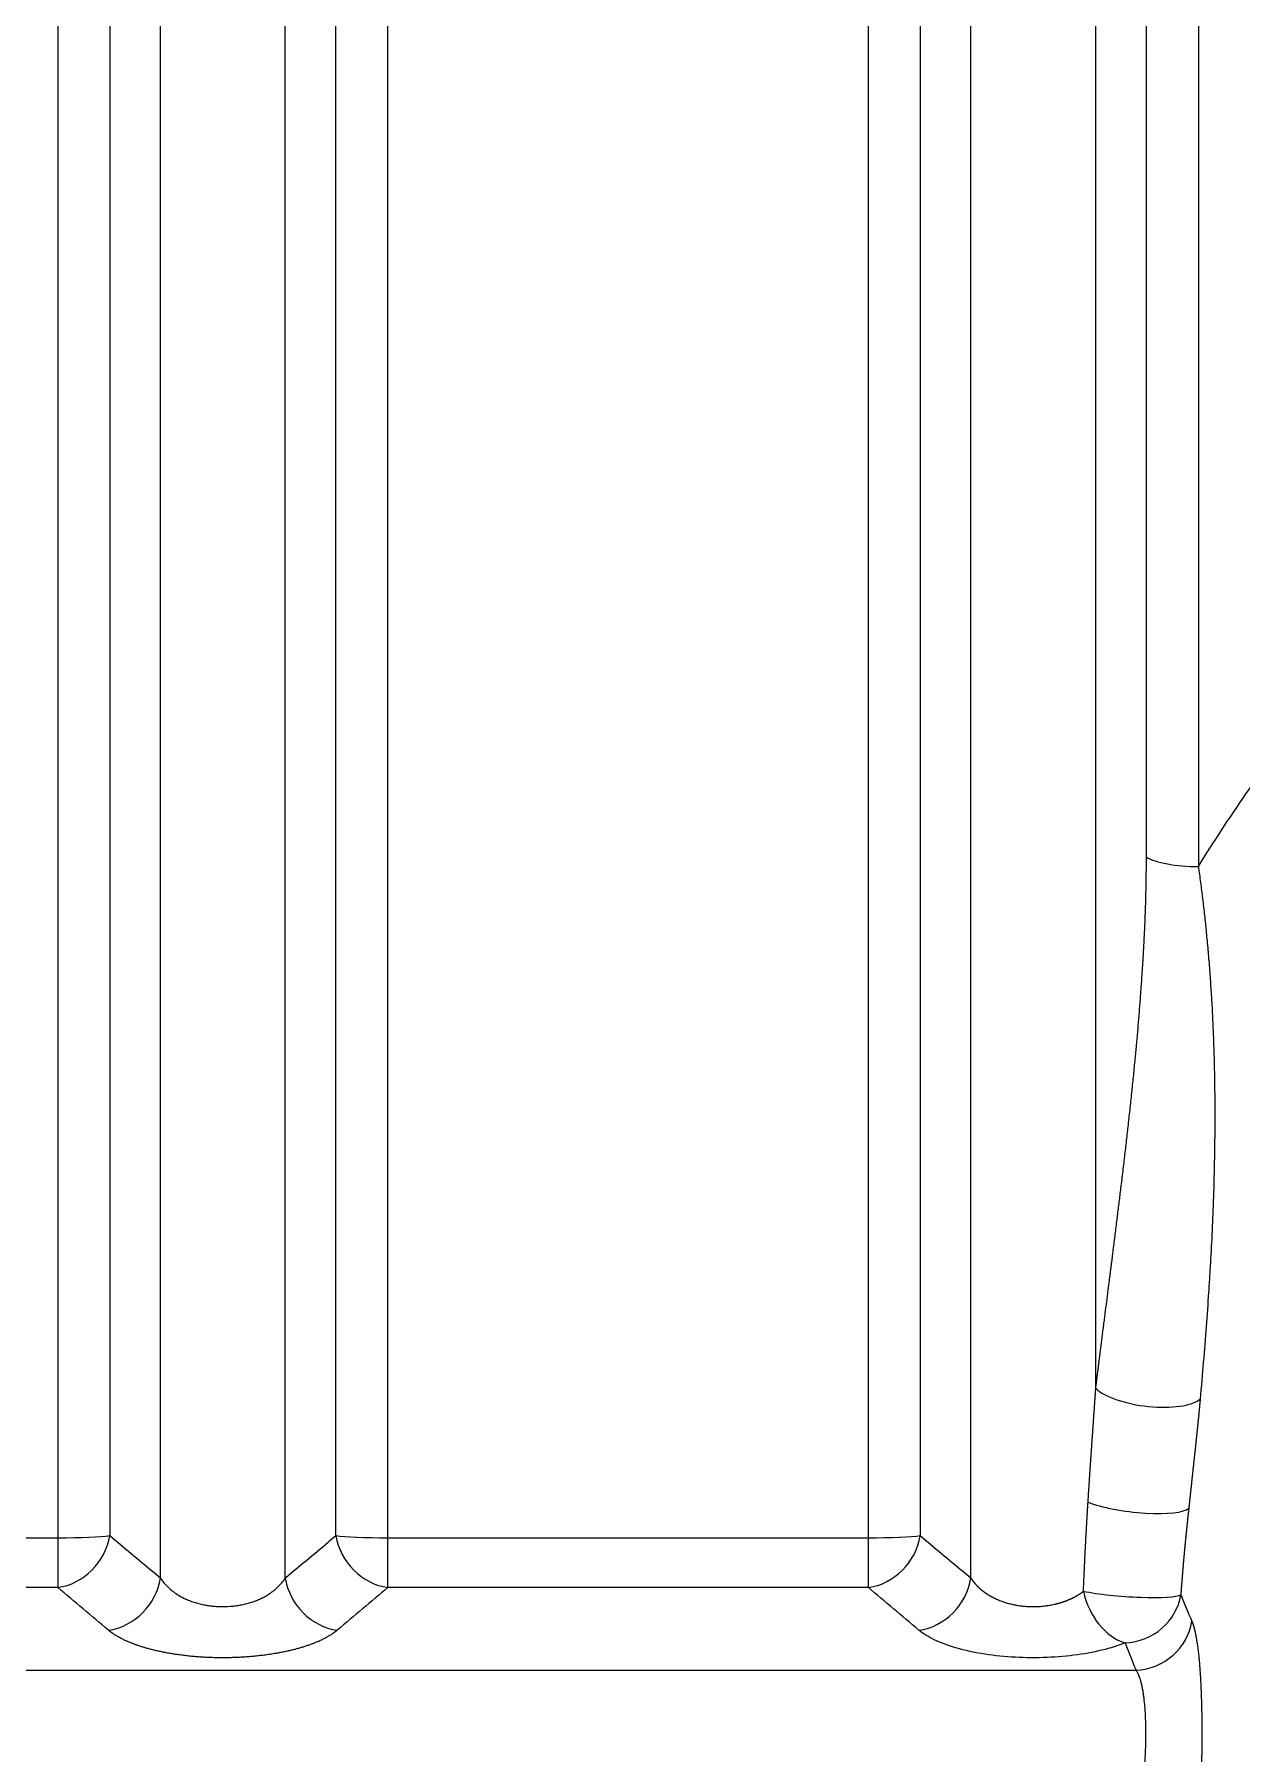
# Model space of a CAD drawing. Header units: millimetres. Extents: x 4664 to 8864, y -38 to 2932.
# Drawn here: x 7861.69 to 7889.47, y 2213.73 to 2253.27 of the extents above; entities that cross this region are included whole.
import ezdxf

# ---------------------------------------------------------------- set-up
doc = ezdxf.new("R2010")
doc.units = ezdxf.units.MM

msp = doc.modelspace()

# ---------------------------------------------------------------- linework, layer by layer
at = {"lineweight": 5}
for p, q in [((7864.59, 2217.773), (7864.59, 2274.057)), ((7867.463, 2217.773), (7867.463, 2274.057)), ((7883.239, 2217.773), (7883.239, 2274.057)), ((7886.112, 2222.134), (7886.112, 2274.057)), ((7862.23, 2271.134), (7862.23, 2217.553)), ((7869.823, 2217.553), (7869.823, 2271.134)), ((7880.879, 2217.553), (7880.879, 2271.134)), ((7888.472, 2271.134), (7888.472, 2234.135)), ((7863.425, 2270.722), (7863.425, 2218.747)), ((7868.628, 2218.747), (7868.628, 2270.722)), ((7882.074, 2270.722), (7882.074, 2218.747)), ((7887.277, 2234.352), (7887.277, 2270.722)), ((7860.533, 2218.698), (7862.23, 2218.698)), ((7869.823, 2218.698), (7880.879, 2218.698)), ((7862.23, 2217.553), (7860.533, 2217.553)), ((7880.879, 2217.553), (7869.823, 2217.553)), ((7857.644, 2215.653), (7887.038, 2215.653))]:
    msp.add_line(p, q, dxfattribs=at)
for centre, major_axis, ratio, start_param, end_param in [((7888.472, 2234.499), (1.306, 0), 0.278426, 3.557424, 4.712389), ((7887.306, 2222.19), (-1.296, 0.16), 0.35862, 0.444825, 2.811339), ((7886.981, 2219.573), (-1.298, 0.148), 0.217615, 0.656995, 2.962729), ((7862.23, 2218.78), (1.306, 0), 0.063029, 4.712389, 5.867354), ((7862.23, 2218.78), (-0.843, -0.997), 0.871092, 0.770381, 2.178653), ((7869.823, 2218.78), (1.306, 0), 0.063029, 3.557424, 4.712389), ((7869.823, 2218.78), (0.843, -0.997), 0.871092, 4.104532, 5.512804), ((7880.879, 2218.78), (1.306, 0), 0.063029, 4.712389, 5.867354), ((7880.879, 2218.78), (0.843, 0.997), 0.871092, 3.911974, 5.320246), ((7863.396, 2217.798), (-0.84, -1), 0.87029, 0.767588, 2.18158), ((7868.658, 2217.798), (0.84, -1), 0.87029, 4.101606, 5.515597), ((7882.044, 2217.798), (0.84, 1), 0.87029, 3.909181, 5.323172), ((7886.787, 2217.506), (1.302, -0.095), 0.121176, 3.893779, 6.107343), ((7886.787, 2217.506), (-0.485, 1.212), 0.714518, 1.322736, 2.630801), ((7886.787, 2217.506), (1.216, 0.477), 0.931354, 4.362239, 5.786054), ((7887.038, 2216.88), (1.209, 0.494), 0.930648, 4.348997, 5.788724), ((7921.973, 2234.306), (0, 44.076), 0.874817, 1.992175, 2.007773)]:
    msp.add_ellipse(centre, major_axis=major_axis, ratio=ratio, start_param=start_param, end_param=end_param, dxfattribs=at)
for points, degree, knots in [([(7888.472, 2234.135), (7888.823, 2234.702), (7889.188, 2235.258), (7889.946, 2236.349), (7890.338, 2236.885), (7891.15, 2237.935), (7891.57, 2238.45), (7892.22, 2239.207), (7892.441, 2239.457), (7892.776, 2239.827), (7892.945, 2240.012), (7893.144, 2240.225), (7893.244, 2240.332), (7893.295, 2240.385), (7893.32, 2240.411), (7893.332, 2240.425), (7893.339, 2240.431), (7893.342, 2240.435), (7893.343, 2240.436), (7893.344, 2240.437), (7893.344, 2240.437), (7893.345, 2240.438), (7893.802, 2240.918), (7894.27, 2241.386), (7894.988, 2242.069), (7895.231, 2242.293), (7895.598, 2242.625), (7895.783, 2242.79), (7896.001, 2242.98), (7896.11, 2243.075), (7896.165, 2243.122), (7896.192, 2243.146), (7896.206, 2243.158), (7896.213, 2243.164), (7896.216, 2243.166), (7896.218, 2243.168), (7896.219, 2243.169), (7896.219, 2243.169), (7896.219, 2243.169), (7896.219, 2243.169), (7896.728, 2243.606), (7897.246, 2244.029), (7898.302, 2244.846), (7898.839, 2245.241), (7899.386, 2245.621)], 3, [0, 0, 0, 0, 0.125, 0.125, 0.25, 0.25, 0.375, 0.375, 0.4375, 0.4375, 0.46875, 0.484375, 0.492188, 0.496094, 0.498047, 0.499023, 0.499512, 0.499756, 0.499878, 0.499939, 0.499939, 0.5, 0.5, 0.625, 0.625, 0.6875, 0.6875, 0.71875, 0.734375, 0.742188, 0.746094, 0.748047, 0.749023, 0.749512, 0.749756, 0.749878, 0.749939, 0.749969, 0.749969, 0.75, 0.75, 0.875, 0.875, 1, 1, 1, 1]), ([(7886.112, 2222.134), (7886.113, 2222.143), (7886.115, 2222.163), (7886.119, 2222.192), (7886.123, 2222.222), (7886.127, 2222.255), (7886.131, 2222.288), (7886.135, 2222.323), (7886.14, 2222.36), (7886.145, 2222.398), (7886.15, 2222.437), (7886.155, 2222.478), (7886.16, 2222.52), (7886.165, 2222.564), (7886.171, 2222.609), (7886.177, 2222.656), (7886.183, 2222.704), (7886.189, 2222.753), (7886.196, 2222.804), (7886.202, 2222.856), (7886.209, 2222.91), (7886.216, 2222.965), (7886.223, 2223.022), (7886.231, 2223.08), (7886.238, 2223.139), (7886.246, 2223.2), (7886.254, 2223.262), (7886.262, 2223.326), (7886.27, 2223.391), (7886.278, 2223.458), (7886.287, 2223.525), (7886.296, 2223.595), (7886.308, 2223.686), (7886.322, 2223.799), (7886.339, 2223.93), (7886.355, 2224.057), (7886.371, 2224.18), (7886.386, 2224.298), (7886.4, 2224.413), (7886.414, 2224.523), (7886.428, 2224.629), (7886.441, 2224.731), (7886.453, 2224.829), (7886.465, 2224.923), (7886.477, 2225.013), (7886.488, 2225.098), (7886.502, 2225.215), (7886.521, 2225.363), (7886.544, 2225.543), (7886.566, 2225.718), (7886.587, 2225.889), (7886.608, 2226.057), (7886.628, 2226.221), (7886.648, 2226.38), (7886.667, 2226.536), (7886.696, 2226.771), (7886.733, 2227.08), (7886.778, 2227.463), (7886.821, 2227.833), (7886.863, 2228.208), (7886.905, 2228.588), (7886.946, 2228.971), (7886.984, 2229.342), (7887.018, 2229.691), (7887.049, 2230.019), (7887.077, 2230.328), (7887.103, 2230.632), (7887.127, 2230.931), (7887.146, 2231.179), (7887.16, 2231.376), (7887.171, 2231.523), (7887.18, 2231.668), (7887.19, 2231.812), (7887.199, 2231.954), (7887.207, 2232.094), (7887.215, 2232.233), (7887.222, 2232.37), (7887.229, 2232.505), (7887.236, 2232.638), (7887.24, 2232.739), (7887.243, 2232.806), (7887.245, 2232.842), (7887.246, 2232.877), (7887.247, 2232.913), (7887.249, 2232.948), (7887.25, 2232.984), (7887.251, 2233.019), (7887.253, 2233.054), (7887.254, 2233.09), (7887.255, 2233.125), (7887.256, 2233.16), (7887.258, 2233.195), (7887.259, 2233.23), (7887.26, 2233.265), (7887.261, 2233.3), (7887.262, 2233.334), (7887.263, 2233.369), (7887.264, 2233.404), (7887.265, 2233.438), (7887.266, 2233.473), (7887.267, 2233.507), (7887.267, 2233.542), (7887.268, 2233.576), (7887.269, 2233.611), (7887.27, 2233.645), (7887.27, 2233.679), (7887.271, 2233.713), (7887.272, 2233.747), (7887.272, 2233.781), (7887.273, 2233.815), (7887.273, 2233.849), (7887.274, 2233.883), (7887.274, 2233.917), (7887.275, 2233.951), (7887.275, 2233.985), (7887.275, 2234.018), (7887.276, 2234.052), (7887.276, 2234.085), (7887.276, 2234.119), (7887.276, 2234.152), (7887.277, 2234.186), (7887.277, 2234.219), (7887.277, 2234.252), (7887.277, 2234.286), (7887.277, 2234.319), (7887.277, 2234.341), (7887.277, 2234.352)], 3, [0, 0, 0, 0, 0.002258, 0.004635, 0.007131, 0.009745, 0.012478, 0.01533, 0.0183, 0.021389, 0.024597, 0.027923, 0.031367, 0.03493, 0.038611, 0.04241, 0.046328, 0.050363, 0.054517, 0.058789, 0.063178, 0.067686, 0.072311, 0.077054, 0.081915, 0.086893, 0.091989, 0.097203, 0.102533, 0.107981, 0.113546, 0.119229, 0.125028, 0.136149, 0.146931, 0.157375, 0.167481, 0.177248, 0.186679, 0.195773, 0.20453, 0.212952, 0.221038, 0.228788, 0.236204, 0.243284, 0.250031, 0.265189, 0.280029, 0.294551, 0.308755, 0.322642, 0.336213, 0.349469, 0.362409, 0.375035, 0.407781, 0.439525, 0.470274, 0.500032, 0.53287, 0.564637, 0.595338, 0.62498, 0.650928, 0.676384, 0.701352, 0.725837, 0.749842, 0.761985, 0.773967, 0.78579, 0.797454, 0.808959, 0.820307, 0.831498, 0.842533, 0.853413, 0.864137, 0.874708, 0.877567, 0.880419, 0.883266, 0.886106, 0.88894, 0.891767, 0.894589, 0.897405, 0.900214, 0.903017, 0.905814, 0.908606, 0.911391, 0.91417, 0.916942, 0.919709, 0.92247, 0.925225, 0.927974, 0.930717, 0.933454, 0.936186, 0.938911, 0.94163, 0.944344, 0.947051, 0.949753, 0.952449, 0.955139, 0.957824, 0.960502, 0.963175, 0.965842, 0.968504, 0.971159, 0.973809, 0.976454, 0.979092, 0.981725, 0.984353, 0.986975, 0.989591, 0.992201, 0.994806, 0.997406, 1, 1, 1, 1]), ([(7888.472, 2234.135), (7888.489, 2234.016), (7888.522, 2233.773), (7888.569, 2233.399), (7888.614, 2233.015), (7888.654, 2232.622), (7888.692, 2232.22), (7888.726, 2231.808), (7888.746, 2231.529), (7888.76, 2231.317), (7888.767, 2231.21), (7888.775, 2231.085), (7888.778, 2231.022), (7888.78, 2230.991), (7888.781, 2230.975), (7888.782, 2230.967), (7888.782, 2230.963), (7888.782, 2230.961), (7888.782, 2230.96), (7888.782, 2230.96), (7888.782, 2230.959), (7888.782, 2230.959), (7888.782, 2230.959), (7888.782, 2230.959), (7888.782, 2230.959), (7888.795, 2230.728), (7888.806, 2230.492), (7888.82, 2230.129), (7888.825, 2230.006), (7888.832, 2229.758), (7888.839, 2229.508), (7888.846, 2229.123), (7888.85, 2228.729), (7888.851, 2228.461), (7888.851, 2228.258), (7888.85, 2228.155), (7888.849, 2228.035), (7888.849, 2227.975), (7888.849, 2227.944), (7888.849, 2227.929), (7888.848, 2227.922), (7888.848, 2227.918), (7888.848, 2227.916), (7888.848, 2227.915), (7888.848, 2227.915), (7888.848, 2227.914), (7888.848, 2227.914), (7888.848, 2227.914), (7888.848, 2227.914), (7888.848, 2227.914), (7888.846, 2227.696), (7888.843, 2227.474), (7888.833, 2227.023), (7888.827, 2226.793), (7888.816, 2226.442), (7888.811, 2226.325), (7888.802, 2226.087), (7888.797, 2225.967), (7888.781, 2225.603), (7888.768, 2225.357), (7888.747, 2224.981), (7888.739, 2224.854), (7888.728, 2224.663), (7888.724, 2224.599), (7888.715, 2224.47), (7888.711, 2224.406), (7888.69, 2224.082), (7888.671, 2223.819), (7888.631, 2223.283), (7888.609, 2223.011), (7888.564, 2222.457), (7888.539, 2222.175), (7888.514, 2221.888)], 3, [0, 0, 0, 0, 0.03125, 0.0625, 0.09375, 0.125, 0.15625, 0.1875, 0.21875, 0.21875, 0.234375, 0.242188, 0.246094, 0.248047, 0.249023, 0.249512, 0.249756, 0.249878, 0.249939, 0.249969, 0.249985, 0.249992, 0.249996, 0.249996, 0.25, 0.25, 0.3125, 0.3125, 0.34375, 0.34375, 0.375, 0.40625, 0.4375, 0.46875, 0.46875, 0.484375, 0.492188, 0.496094, 0.498047, 0.499023, 0.499512, 0.499756, 0.499878, 0.499939, 0.499969, 0.499985, 0.499992, 0.499996, 0.499996, 0.5, 0.5, 0.5625, 0.5625, 0.625, 0.625, 0.65625, 0.65625, 0.6875, 0.6875, 0.75, 0.75, 0.78125, 0.78125, 0.796875, 0.796875, 0.8125, 0.8125, 0.875, 0.875, 0.9375, 0.9375, 1, 1, 1, 1]), ([(7885.934, 2219.518), (7885.935, 2219.526), (7885.936, 2219.542), (7885.937, 2219.567), (7885.939, 2219.591), (7885.941, 2219.616), (7885.942, 2219.641), (7885.944, 2219.665), (7885.945, 2219.69), (7885.947, 2219.714), (7885.948, 2219.739), (7885.95, 2219.763), (7885.952, 2219.788), (7885.953, 2219.813), (7885.955, 2219.837), (7885.956, 2219.862), (7885.958, 2219.886), (7885.96, 2219.911), (7885.961, 2219.935), (7885.963, 2219.96), (7885.964, 2219.984), (7885.966, 2220.009), (7885.968, 2220.033), (7885.969, 2220.058), (7885.971, 2220.082), (7885.973, 2220.107), (7885.974, 2220.132), (7885.976, 2220.156), (7885.977, 2220.181), (7885.979, 2220.205), (7885.981, 2220.23), (7885.982, 2220.254), (7885.984, 2220.279), (7885.986, 2220.303), (7885.987, 2220.328), (7885.989, 2220.352), (7885.991, 2220.377), (7885.992, 2220.401), (7885.994, 2220.426), (7885.996, 2220.45), (7885.997, 2220.475), (7885.999, 2220.499), (7886.001, 2220.524), (7886.002, 2220.548), (7886.004, 2220.573), (7886.006, 2220.597), (7886.007, 2220.622), (7886.009, 2220.646), (7886.011, 2220.671), (7886.012, 2220.695), (7886.014, 2220.72), (7886.016, 2220.744), (7886.018, 2220.769), (7886.019, 2220.793), (7886.021, 2220.817), (7886.023, 2220.842), (7886.024, 2220.866), (7886.026, 2220.891), (7886.028, 2220.915), (7886.029, 2220.94), (7886.031, 2220.964), (7886.033, 2220.989), (7886.035, 2221.013), (7886.036, 2221.038), (7886.038, 2221.062), (7886.04, 2221.086), (7886.041, 2221.111), (7886.043, 2221.135), (7886.045, 2221.16), (7886.046, 2221.184), (7886.048, 2221.209), (7886.05, 2221.233), (7886.052, 2221.257), (7886.053, 2221.282), (7886.055, 2221.306), (7886.057, 2221.331), (7886.058, 2221.355), (7886.06, 2221.379), (7886.062, 2221.404), (7886.063, 2221.428), (7886.065, 2221.453), (7886.067, 2221.477), (7886.069, 2221.501), (7886.07, 2221.526), (7886.072, 2221.55), (7886.074, 2221.575), (7886.075, 2221.599), (7886.077, 2221.623), (7886.079, 2221.648), (7886.08, 2221.672), (7886.082, 2221.696), (7886.084, 2221.721), (7886.085, 2221.745), (7886.087, 2221.769), (7886.089, 2221.794), (7886.09, 2221.818), (7886.092, 2221.842), (7886.094, 2221.867), (7886.095, 2221.891), (7886.097, 2221.915), (7886.099, 2221.94), (7886.1, 2221.964), (7886.102, 2221.988), (7886.104, 2222.013), (7886.105, 2222.037), (7886.107, 2222.061), (7886.109, 2222.086), (7886.11, 2222.11), (7886.111, 2222.126), (7886.112, 2222.134)], 3, [0, 0, 0, 0, 0.009303, 0.018608, 0.027912, 0.037218, 0.046525, 0.055832, 0.06514, 0.074449, 0.083758, 0.093068, 0.10238, 0.111692, 0.121004, 0.130318, 0.139632, 0.148947, 0.158263, 0.167579, 0.176897, 0.186215, 0.195534, 0.204853, 0.214174, 0.223495, 0.232817, 0.24214, 0.251464, 0.260789, 0.270114, 0.27944, 0.288767, 0.298094, 0.307423, 0.316752, 0.326082, 0.335413, 0.344745, 0.354077, 0.363411, 0.372745, 0.382079, 0.391415, 0.400752, 0.410089, 0.419427, 0.428766, 0.438106, 0.447446, 0.456788, 0.46613, 0.475473, 0.484817, 0.494161, 0.503507, 0.512853, 0.5222, 0.531548, 0.540897, 0.550246, 0.559596, 0.568948, 0.578299, 0.587652, 0.597006, 0.60636, 0.615716, 0.625072, 0.634429, 0.643786, 0.653145, 0.662504, 0.671865, 0.681226, 0.690588, 0.69995, 0.709314, 0.718678, 0.728043, 0.73741, 0.746776, 0.756144, 0.765513, 0.774882, 0.784252, 0.793623, 0.802995, 0.812368, 0.821742, 0.831116, 0.840491, 0.849867, 0.859244, 0.868622, 0.878001, 0.88738, 0.896761, 0.906142, 0.915524, 0.924907, 0.93429, 0.943675, 0.95306, 0.962447, 0.971834, 0.981222, 0.99061, 1, 1, 1, 1]), ([(7888.514, 2221.888), (7888.513, 2221.883), (7888.513, 2221.872), (7888.511, 2221.856), (7888.51, 2221.84), (7888.508, 2221.824), (7888.507, 2221.808), (7888.505, 2221.792), (7888.504, 2221.776), (7888.502, 2221.76), (7888.501, 2221.744), (7888.499, 2221.728), (7888.498, 2221.712), (7888.496, 2221.696), (7888.495, 2221.68), (7888.493, 2221.663), (7888.492, 2221.647), (7888.49, 2221.631), (7888.489, 2221.615), (7888.487, 2221.598), (7888.486, 2221.582), (7888.484, 2221.566), (7888.482, 2221.55), (7888.481, 2221.533), (7888.479, 2221.517), (7888.478, 2221.501), (7888.476, 2221.484), (7888.474, 2221.468), (7888.473, 2221.452), (7888.471, 2221.435), (7888.47, 2221.419), (7888.468, 2221.402), (7888.466, 2221.386), (7888.465, 2221.369), (7888.463, 2221.353), (7888.461, 2221.336), (7888.46, 2221.32), (7888.458, 2221.303), (7888.456, 2221.287), (7888.455, 2221.27), (7888.453, 2221.254), (7888.451, 2221.237), (7888.45, 2221.22), (7888.448, 2221.204), (7888.446, 2221.187), (7888.444, 2221.17), (7888.443, 2221.154), (7888.441, 2221.137), (7888.439, 2221.12), (7888.437, 2221.104), (7888.436, 2221.087), (7888.434, 2221.07), (7888.432, 2221.053), (7888.43, 2221.036), (7888.429, 2221.02), (7888.427, 2221.003), (7888.425, 2220.986), (7888.423, 2220.969), (7888.422, 2220.952), (7888.42, 2220.935), (7888.418, 2220.918), (7888.416, 2220.901), (7888.414, 2220.884), (7888.413, 2220.867), (7888.411, 2220.85), (7888.409, 2220.833), (7888.407, 2220.816), (7888.405, 2220.799), (7888.403, 2220.782), (7888.402, 2220.765), (7888.4, 2220.748), (7888.398, 2220.731), (7888.396, 2220.714), (7888.394, 2220.696), (7888.392, 2220.679), (7888.391, 2220.662), (7888.389, 2220.645), (7888.387, 2220.628), (7888.385, 2220.61), (7888.383, 2220.593), (7888.381, 2220.576), (7888.379, 2220.559), (7888.377, 2220.541), (7888.376, 2220.524), (7888.374, 2220.507), (7888.372, 2220.489), (7888.37, 2220.472), (7888.368, 2220.454), (7888.366, 2220.437), (7888.364, 2220.42), (7888.362, 2220.402), (7888.36, 2220.385), (7888.359, 2220.367), (7888.357, 2220.35), (7888.355, 2220.332), (7888.353, 2220.315), (7888.351, 2220.297), (7888.349, 2220.279), (7888.347, 2220.262), (7888.345, 2220.244), (7888.343, 2220.227), (7888.341, 2220.209), (7888.339, 2220.191), (7888.338, 2220.174), (7888.336, 2220.156), (7888.334, 2220.138), (7888.332, 2220.12), (7888.33, 2220.103), (7888.328, 2220.085), (7888.326, 2220.067), (7888.324, 2220.049), (7888.322, 2220.031), (7888.32, 2220.013), (7888.318, 2219.996), (7888.316, 2219.978), (7888.314, 2219.96), (7888.312, 2219.942), (7888.311, 2219.924), (7888.309, 2219.906), (7888.307, 2219.888), (7888.305, 2219.87), (7888.303, 2219.852), (7888.301, 2219.834), (7888.299, 2219.816), (7888.297, 2219.798), (7888.295, 2219.78), (7888.293, 2219.762), (7888.291, 2219.743), (7888.289, 2219.725), (7888.287, 2219.707), (7888.285, 2219.689), (7888.283, 2219.671), (7888.281, 2219.653), (7888.28, 2219.634), (7888.278, 2219.616), (7888.276, 2219.598), (7888.274, 2219.58), (7888.272, 2219.561), (7888.27, 2219.543), (7888.268, 2219.525), (7888.266, 2219.506), (7888.264, 2219.488), (7888.262, 2219.469), (7888.26, 2219.451), (7888.258, 2219.433), (7888.256, 2219.414), (7888.254, 2219.396), (7888.253, 2219.383), (7888.253, 2219.377)], 3, [0, 0, 0, 0, 0.006599, 0.013201, 0.019807, 0.026414, 0.033025, 0.039639, 0.046256, 0.052876, 0.059498, 0.066124, 0.072752, 0.079384, 0.086019, 0.092656, 0.099297, 0.105941, 0.112588, 0.119238, 0.125891, 0.132547, 0.139206, 0.145868, 0.152534, 0.159202, 0.165874, 0.172549, 0.179227, 0.185909, 0.192593, 0.199281, 0.205972, 0.212666, 0.219364, 0.226064, 0.232768, 0.239476, 0.246186, 0.2529, 0.259618, 0.266338, 0.273062, 0.27979, 0.28652, 0.293255, 0.299992, 0.306733, 0.313477, 0.320225, 0.326976, 0.333731, 0.340489, 0.347251, 0.354016, 0.360785, 0.367557, 0.374333, 0.381112, 0.387895, 0.394681, 0.401471, 0.408264, 0.415062, 0.421862, 0.428667, 0.435475, 0.442286, 0.449102, 0.455921, 0.462743, 0.469569, 0.4764, 0.483233, 0.490071, 0.496912, 0.503757, 0.510605, 0.517458, 0.524314, 0.531174, 0.538038, 0.544906, 0.551777, 0.558652, 0.565532, 0.572415, 0.579302, 0.586192, 0.593087, 0.599985, 0.606888, 0.613794, 0.620705, 0.627619, 0.634537, 0.641459, 0.648385, 0.655316, 0.66225, 0.669188, 0.67613, 0.683076, 0.690027, 0.696981, 0.703939, 0.710902, 0.717868, 0.724839, 0.731814, 0.738792, 0.745775, 0.752763, 0.759754, 0.766749, 0.773749, 0.780753, 0.787761, 0.794773, 0.801789, 0.80881, 0.815835, 0.822864, 0.829897, 0.836935, 0.843976, 0.851023, 0.858073, 0.865128, 0.872187, 0.87925, 0.886318, 0.89339, 0.900467, 0.907547, 0.914633, 0.921722, 0.928816, 0.935915, 0.943017, 0.950125, 0.957236, 0.964352, 0.971473, 0.978598, 0.985727, 0.992861, 1, 1, 1, 1]), ([(7885.828, 2217.467), (7885.829, 2217.475), (7885.829, 2217.492), (7885.83, 2217.517), (7885.831, 2217.542), (7885.832, 2217.568), (7885.833, 2217.593), (7885.835, 2217.618), (7885.836, 2217.643), (7885.837, 2217.668), (7885.838, 2217.693), (7885.839, 2217.718), (7885.84, 2217.743), (7885.841, 2217.768), (7885.842, 2217.793), (7885.843, 2217.817), (7885.844, 2217.842), (7885.845, 2217.867), (7885.846, 2217.892), (7885.848, 2217.917), (7885.849, 2217.941), (7885.85, 2217.966), (7885.851, 2217.991), (7885.852, 2218.015), (7885.853, 2218.04), (7885.854, 2218.065), (7885.856, 2218.089), (7885.857, 2218.114), (7885.858, 2218.138), (7885.859, 2218.163), (7885.86, 2218.187), (7885.861, 2218.212), (7885.863, 2218.236), (7885.864, 2218.261), (7885.865, 2218.285), (7885.866, 2218.309), (7885.867, 2218.334), (7885.869, 2218.358), (7885.87, 2218.382), (7885.871, 2218.407), (7885.872, 2218.431), (7885.874, 2218.455), (7885.875, 2218.479), (7885.876, 2218.503), (7885.877, 2218.528), (7885.879, 2218.552), (7885.88, 2218.576), (7885.881, 2218.6), (7885.882, 2218.624), (7885.884, 2218.648), (7885.885, 2218.672), (7885.886, 2218.696), (7885.888, 2218.72), (7885.889, 2218.744), (7885.89, 2218.767), (7885.892, 2218.791), (7885.893, 2218.815), (7885.894, 2218.839), (7885.896, 2218.863), (7885.897, 2218.886), (7885.898, 2218.91), (7885.9, 2218.934), (7885.901, 2218.958), (7885.902, 2218.981), (7885.904, 2219.005), (7885.905, 2219.028), (7885.906, 2219.052), (7885.908, 2219.075), (7885.909, 2219.099), (7885.91, 2219.122), (7885.912, 2219.146), (7885.913, 2219.169), (7885.915, 2219.193), (7885.916, 2219.216), (7885.917, 2219.24), (7885.919, 2219.263), (7885.92, 2219.286), (7885.922, 2219.309), (7885.923, 2219.333), (7885.924, 2219.356), (7885.926, 2219.379), (7885.927, 2219.402), (7885.929, 2219.425), (7885.93, 2219.449), (7885.931, 2219.472), (7885.933, 2219.495), (7885.934, 2219.51), (7885.934, 2219.518)], 3, [0, 0, 0, 0, 0.012238, 0.024464, 0.036679, 0.048883, 0.061075, 0.073256, 0.085426, 0.097584, 0.109731, 0.121867, 0.133992, 0.146105, 0.158207, 0.170297, 0.182377, 0.194445, 0.206502, 0.218547, 0.230581, 0.242604, 0.254616, 0.266616, 0.278606, 0.290583, 0.30255, 0.314505, 0.326449, 0.338382, 0.350304, 0.362214, 0.374113, 0.386001, 0.397877, 0.409742, 0.421596, 0.433439, 0.445271, 0.457091, 0.4689, 0.480698, 0.492484, 0.504259, 0.516023, 0.527776, 0.539518, 0.551248, 0.562967, 0.574675, 0.586372, 0.598058, 0.609732, 0.621395, 0.633047, 0.644687, 0.656317, 0.667935, 0.679542, 0.691138, 0.702722, 0.714296, 0.725858, 0.737409, 0.748949, 0.760478, 0.771995, 0.783501, 0.794997, 0.80648, 0.817953, 0.829415, 0.840865, 0.852305, 0.863733, 0.87515, 0.886555, 0.89795, 0.909333, 0.920706, 0.932067, 0.943417, 0.954756, 0.966084, 0.9774, 0.988706, 1, 1, 1, 1]), ([(7888.253, 2219.377), (7888.252, 2219.371), (7888.25, 2219.358), (7888.248, 2219.339), (7888.246, 2219.32), (7888.244, 2219.301), (7888.242, 2219.282), (7888.24, 2219.263), (7888.238, 2219.244), (7888.236, 2219.225), (7888.234, 2219.206), (7888.231, 2219.187), (7888.229, 2219.168), (7888.227, 2219.149), (7888.225, 2219.13), (7888.223, 2219.11), (7888.221, 2219.091), (7888.219, 2219.072), (7888.217, 2219.053), (7888.215, 2219.033), (7888.213, 2219.014), (7888.211, 2218.995), (7888.209, 2218.975), (7888.207, 2218.956), (7888.205, 2218.937), (7888.203, 2218.917), (7888.201, 2218.898), (7888.199, 2218.878), (7888.197, 2218.859), (7888.195, 2218.839), (7888.193, 2218.82), (7888.191, 2218.8), (7888.189, 2218.781), (7888.187, 2218.761), (7888.185, 2218.742), (7888.183, 2218.722), (7888.181, 2218.702), (7888.179, 2218.683), (7888.177, 2218.663), (7888.175, 2218.643), (7888.173, 2218.624), (7888.171, 2218.604), (7888.169, 2218.584), (7888.167, 2218.564), (7888.165, 2218.545), (7888.164, 2218.525), (7888.162, 2218.505), (7888.16, 2218.485), (7888.158, 2218.465), (7888.156, 2218.445), (7888.154, 2218.425), (7888.152, 2218.405), (7888.15, 2218.379), (7888.147, 2218.345), (7888.143, 2218.304), (7888.139, 2218.264), (7888.136, 2218.223), (7888.132, 2218.182), (7888.128, 2218.141), (7888.125, 2218.1), (7888.121, 2218.059), (7888.118, 2218.017), (7888.114, 2217.976), (7888.11, 2217.934), (7888.107, 2217.893), (7888.104, 2217.851), (7888.1, 2217.809), (7888.097, 2217.767), (7888.093, 2217.725), (7888.09, 2217.683), (7888.087, 2217.64), (7888.084, 2217.598), (7888.08, 2217.556), (7888.077, 2217.513), (7888.074, 2217.47), (7888.071, 2217.427), (7888.069, 2217.399), (7888.068, 2217.385)], 3, [0, 0, 0, 0, 0.009611, 0.019231, 0.028858, 0.038493, 0.048136, 0.057787, 0.067445, 0.077112, 0.086786, 0.096469, 0.106159, 0.115857, 0.125564, 0.135278, 0.145, 0.15473, 0.164469, 0.174215, 0.183969, 0.193732, 0.203502, 0.213281, 0.223068, 0.232862, 0.242665, 0.252476, 0.262295, 0.272123, 0.281958, 0.291802, 0.301654, 0.311514, 0.321382, 0.331258, 0.341143, 0.351036, 0.360937, 0.370847, 0.380764, 0.39069, 0.400625, 0.410567, 0.420518, 0.430478, 0.440445, 0.450421, 0.460406, 0.470399, 0.4804, 0.490409, 0.500427, 0.520722, 0.541061, 0.561446, 0.581874, 0.602348, 0.622867, 0.643431, 0.66404, 0.684694, 0.705394, 0.726139, 0.74693, 0.767766, 0.788648, 0.809576, 0.83055, 0.851569, 0.872635, 0.893747, 0.914905, 0.936109, 0.957359, 0.978656, 1, 1, 1, 1]), ([(7863.425, 2218.747), (7863.752, 2218.473), (7864.079, 2218.199), (7864.469, 2217.875), (7864.529, 2217.824), (7864.59, 2217.773)], 3, [0, 0, 0, 0, 0.843933, 0.843933, 1, 1, 1, 1]), ([(7867.463, 2217.773), (7867.792, 2218.047), (7868.12, 2218.321), (7868.507, 2218.646), (7868.568, 2218.696), (7868.628, 2218.747)], 3, [0, 0, 0, 0, 0.843933, 0.843933, 1, 1, 1, 1]), ([(7882.074, 2218.747), (7882.4, 2218.473), (7882.728, 2218.199), (7883.117, 2217.875), (7883.178, 2217.824), (7883.239, 2217.773)], 3, [0, 0, 0, 0, 0.843933, 0.843933, 1, 1, 1, 1]), ([(7864.59, 2217.773), (7864.606, 2217.748), (7864.623, 2217.724), (7864.658, 2217.676), (7864.677, 2217.653), (7864.716, 2217.608), (7864.758, 2217.565), (7864.824, 2217.505), (7864.895, 2217.45), (7864.969, 2217.399), (7865.021, 2217.368), (7865.06, 2217.346), (7865.079, 2217.336), (7865.102, 2217.324), (7865.114, 2217.318), (7865.12, 2217.315), (7865.123, 2217.314), (7865.124, 2217.313), (7865.125, 2217.313), (7865.125, 2217.312), (7865.125, 2217.312), (7865.125, 2217.312), (7865.125, 2217.312), (7865.125, 2217.312), (7865.126, 2217.312), (7865.159, 2217.296), (7865.228, 2217.265), (7865.335, 2217.224), (7865.446, 2217.19), (7865.56, 2217.162), (7865.675, 2217.14), (7865.792, 2217.125), (7865.871, 2217.119), (7865.93, 2217.116), (7865.959, 2217.114), (7865.993, 2217.114), (7866.01, 2217.114), (7866.019, 2217.114), (7866.022, 2217.114), (7866.025, 2217.114), (7866.026, 2217.114), (7866.105, 2217.114), (7866.184, 2217.118), (7866.301, 2217.13), (7866.378, 2217.141), (7866.494, 2217.162), (7866.607, 2217.19), (7866.718, 2217.224), (7866.789, 2217.251), (7866.842, 2217.273), (7866.868, 2217.284), (7866.898, 2217.298), (7866.912, 2217.305), (7866.92, 2217.308), (7866.923, 2217.31), (7866.925, 2217.311), (7866.926, 2217.311), (7866.927, 2217.312), (7866.927, 2217.312), (7866.927, 2217.312), (7866.927, 2217.312), (7866.927, 2217.312), (7866.927, 2217.312), (7866.954, 2217.325), (7867.006, 2217.353), (7867.083, 2217.399), (7867.158, 2217.45), (7867.229, 2217.505), (7867.295, 2217.565), (7867.337, 2217.608), (7867.376, 2217.653), (7867.395, 2217.676), (7867.431, 2217.723), (7867.448, 2217.748), (7867.463, 2217.773)], 3, [0, 0, 0, 0, 0.03125, 0.03125, 0.0625, 0.0625, 0.09375, 0.125, 0.15625, 0.1875, 0.21875, 0.21875, 0.234375, 0.242187, 0.246094, 0.248047, 0.249023, 0.249512, 0.249756, 0.249878, 0.249939, 0.249969, 0.249985, 0.249985, 0.25, 0.25, 0.28125, 0.3125, 0.34375, 0.375, 0.40625, 0.4375, 0.46875, 0.46875, 0.484375, 0.492187, 0.496094, 0.498047, 0.499023, 0.499023, 0.5, 0.5, 0.5625, 0.5625, 0.59375, 0.625, 0.65625, 0.6875, 0.71875, 0.71875, 0.734375, 0.742188, 0.746094, 0.748047, 0.749023, 0.749512, 0.749756, 0.749878, 0.749939, 0.749969, 0.749985, 0.749985, 0.75, 0.75, 0.78125, 0.8125, 0.84375, 0.875, 0.90625, 0.9375, 0.9375, 0.96875, 0.96875, 1, 1, 1, 1]), ([(7883.239, 2217.773), (7883.24, 2217.772), (7883.241, 2217.769), (7883.244, 2217.766), (7883.246, 2217.762), (7883.248, 2217.758), (7883.251, 2217.754), (7883.253, 2217.751), (7883.256, 2217.747), (7883.258, 2217.743), (7883.261, 2217.739), (7883.263, 2217.736), (7883.266, 2217.732), (7883.268, 2217.728), (7883.271, 2217.725), (7883.273, 2217.721), (7883.276, 2217.717), (7883.279, 2217.714), (7883.281, 2217.71), (7883.284, 2217.706), (7883.287, 2217.703), (7883.289, 2217.699), (7883.292, 2217.696), (7883.295, 2217.692), (7883.297, 2217.689), (7883.3, 2217.685), (7883.303, 2217.681), (7883.306, 2217.678), (7883.309, 2217.674), (7883.311, 2217.671), (7883.314, 2217.667), (7883.317, 2217.664), (7883.32, 2217.66), (7883.323, 2217.657), (7883.326, 2217.654), (7883.328, 2217.65), (7883.331, 2217.647), (7883.334, 2217.643), (7883.337, 2217.64), (7883.34, 2217.637), (7883.343, 2217.633), (7883.346, 2217.63), (7883.349, 2217.626), (7883.352, 2217.623), (7883.355, 2217.62), (7883.358, 2217.617), (7883.361, 2217.613), (7883.364, 2217.61), (7883.367, 2217.607), (7883.37, 2217.603), (7883.373, 2217.6), (7883.376, 2217.597), (7883.38, 2217.594), (7883.383, 2217.59), (7883.386, 2217.587), (7883.389, 2217.584), (7883.392, 2217.581), (7883.395, 2217.578), (7883.398, 2217.575), (7883.402, 2217.571), (7883.405, 2217.568), (7883.408, 2217.565), (7883.411, 2217.562), (7883.415, 2217.559), (7883.418, 2217.556), (7883.421, 2217.553), (7883.424, 2217.55), (7883.428, 2217.547), (7883.431, 2217.544), (7883.434, 2217.541), (7883.438, 2217.538), (7883.441, 2217.535), (7883.444, 2217.532), (7883.448, 2217.529), (7883.451, 2217.526), (7883.454, 2217.523), (7883.458, 2217.52), (7883.461, 2217.517), (7883.464, 2217.514), (7883.468, 2217.511), (7883.471, 2217.508), (7883.475, 2217.505), (7883.478, 2217.502), (7883.482, 2217.499), (7883.485, 2217.497), (7883.489, 2217.494), (7883.492, 2217.491), (7883.495, 2217.488), (7883.499, 2217.485), (7883.502, 2217.482), (7883.506, 2217.48), (7883.51, 2217.477), (7883.513, 2217.474), (7883.517, 2217.471), (7883.52, 2217.469), (7883.524, 2217.466), (7883.527, 2217.463), (7883.531, 2217.461), (7883.534, 2217.458), (7883.538, 2217.455), (7883.542, 2217.453), (7883.545, 2217.45), (7883.549, 2217.447), (7883.552, 2217.445), (7883.556, 2217.442), (7883.56, 2217.439), (7883.563, 2217.437), (7883.567, 2217.434), (7883.571, 2217.432), (7883.574, 2217.429), (7883.578, 2217.427), (7883.582, 2217.424), (7883.585, 2217.422), (7883.589, 2217.419), (7883.593, 2217.417), (7883.596, 2217.414), (7883.6, 2217.412), (7883.604, 2217.409), (7883.608, 2217.407), (7883.611, 2217.404), (7883.615, 2217.402), (7883.619, 2217.399), (7883.623, 2217.397), (7883.626, 2217.395), (7883.63, 2217.392), (7883.634, 2217.39), (7883.638, 2217.388), (7883.641, 2217.385), (7883.645, 2217.383), (7883.649, 2217.381), (7883.653, 2217.378), (7883.657, 2217.376), (7883.66, 2217.374), (7883.692, 2217.355), (7883.754, 2217.321), (7883.85, 2217.276), (7883.949, 2217.237), (7884.052, 2217.203), (7884.156, 2217.174), (7884.262, 2217.151), (7884.373, 2217.133), (7884.487, 2217.12), (7884.605, 2217.114), (7884.724, 2217.113), (7884.842, 2217.119), (7884.96, 2217.131), (7885.076, 2217.149), (7885.155, 2217.165), (7885.198, 2217.176), (7885.207, 2217.178), (7885.217, 2217.181), (7885.226, 2217.183), (7885.235, 2217.186), (7885.245, 2217.188), (7885.254, 2217.191), (7885.263, 2217.193), (7885.272, 2217.196), (7885.281, 2217.198), (7885.291, 2217.201), (7885.3, 2217.204), (7885.309, 2217.207), (7885.318, 2217.21), (7885.327, 2217.212), (7885.336, 2217.215), (7885.345, 2217.218), (7885.355, 2217.221), (7885.364, 2217.224), (7885.373, 2217.228), (7885.382, 2217.231), (7885.391, 2217.234), (7885.4, 2217.237), (7885.409, 2217.241), (7885.418, 2217.244), (7885.427, 2217.247), (7885.436, 2217.251), (7885.444, 2217.254), (7885.453, 2217.258), (7885.462, 2217.261), (7885.471, 2217.265), (7885.48, 2217.268), (7885.488, 2217.272), (7885.497, 2217.276), (7885.506, 2217.28), (7885.515, 2217.284), (7885.523, 2217.287), (7885.532, 2217.291), (7885.541, 2217.295), (7885.549, 2217.299), (7885.558, 2217.303), (7885.566, 2217.307), (7885.575, 2217.312), (7885.583, 2217.316), (7885.592, 2217.32), (7885.6, 2217.324), (7885.608, 2217.329), (7885.617, 2217.333), (7885.625, 2217.337), (7885.633, 2217.342), (7885.642, 2217.346), (7885.65, 2217.351), (7885.658, 2217.355), (7885.666, 2217.36), (7885.674, 2217.365), (7885.682, 2217.369), (7885.69, 2217.374), (7885.698, 2217.379), (7885.706, 2217.384), (7885.714, 2217.389), (7885.722, 2217.393), (7885.73, 2217.398), (7885.738, 2217.403), (7885.746, 2217.408), (7885.753, 2217.414), (7885.761, 2217.419), (7885.769, 2217.424), (7885.776, 2217.429), (7885.784, 2217.434), (7885.791, 2217.44), (7885.799, 2217.445), (7885.806, 2217.45), (7885.814, 2217.456), (7885.821, 2217.461), (7885.826, 2217.465), (7885.828, 2217.467)], 3, [0, 0, 0, 0, 0.002134, 0.004264, 0.00639, 0.008513, 0.010632, 0.012747, 0.014858, 0.016966, 0.01907, 0.02117, 0.023266, 0.025359, 0.027448, 0.029533, 0.031614, 0.033692, 0.035766, 0.037836, 0.039903, 0.041965, 0.044025, 0.04608, 0.048132, 0.050179, 0.052224, 0.054264, 0.056301, 0.058334, 0.060363, 0.062389, 0.064411, 0.066429, 0.068444, 0.070455, 0.072462, 0.074465, 0.076465, 0.078461, 0.080453, 0.082442, 0.084427, 0.086408, 0.088386, 0.09036, 0.09233, 0.094297, 0.09626, 0.098219, 0.100175, 0.102126, 0.104075, 0.106019, 0.10796, 0.109897, 0.111831, 0.113761, 0.115687, 0.11761, 0.119529, 0.121444, 0.123356, 0.125264, 0.127168, 0.129069, 0.130966, 0.13286, 0.13475, 0.136636, 0.138519, 0.140398, 0.142273, 0.144145, 0.146013, 0.147877, 0.149738, 0.151596, 0.153449, 0.155299, 0.157146, 0.158989, 0.160828, 0.162664, 0.164496, 0.166325, 0.16815, 0.169971, 0.171789, 0.173603, 0.175414, 0.177221, 0.179024, 0.180824, 0.182621, 0.184414, 0.186203, 0.187989, 0.189771, 0.191549, 0.193325, 0.195096, 0.196864, 0.198629, 0.20039, 0.202147, 0.203901, 0.205651, 0.207398, 0.209142, 0.210881, 0.212618, 0.214351, 0.21608, 0.217806, 0.219528, 0.221247, 0.222962, 0.224674, 0.226383, 0.228088, 0.229789, 0.231487, 0.233182, 0.234873, 0.23656, 0.238244, 0.239925, 0.241602, 0.243276, 0.244947, 0.246614, 0.248277, 0.249937, 0.288194, 0.325493, 0.36189, 0.397448, 0.432233, 0.466318, 0.499781, 0.535351, 0.570803, 0.606242, 0.641777, 0.677514, 0.713558, 0.750009, 0.753051, 0.756099, 0.759155, 0.762217, 0.765286, 0.768362, 0.771445, 0.774535, 0.777632, 0.780736, 0.783848, 0.786967, 0.790093, 0.793226, 0.796367, 0.799515, 0.802671, 0.805834, 0.809005, 0.812183, 0.815369, 0.818563, 0.821765, 0.824974, 0.828192, 0.831417, 0.83465, 0.837891, 0.841141, 0.844398, 0.847664, 0.850937, 0.854219, 0.857509, 0.860808, 0.864115, 0.86743, 0.870754, 0.874086, 0.877427, 0.880776, 0.884134, 0.8875, 0.890875, 0.894259, 0.897652, 0.901053, 0.904463, 0.907882, 0.91131, 0.914747, 0.918193, 0.921648, 0.925112, 0.928584, 0.932067, 0.935558, 0.939058, 0.942568, 0.946087, 0.949615, 0.953152, 0.956699, 0.960255, 0.96382, 0.967395, 0.97098, 0.974574, 0.978177, 0.98179, 0.985413, 0.989045, 0.992687, 0.996339, 1, 1, 1, 1]), ([(7888.32, 2216.781), (7888.32, 2216.78), (7888.321, 2216.779), (7888.322, 2216.776), (7888.323, 2216.773), (7888.324, 2216.77), (7888.325, 2216.768), (7888.327, 2216.765), (7888.328, 2216.762), (7888.329, 2216.759), (7888.33, 2216.756), (7888.331, 2216.754), (7888.332, 2216.751), (7888.333, 2216.748), (7888.334, 2216.745), (7888.335, 2216.742), (7888.337, 2216.739), (7888.338, 2216.736), (7888.339, 2216.733), (7888.34, 2216.73), (7888.341, 2216.727), (7888.342, 2216.724), (7888.343, 2216.721), (7888.344, 2216.718), (7888.345, 2216.715), (7888.346, 2216.711), (7888.347, 2216.708), (7888.348, 2216.705), (7888.35, 2216.702), (7888.351, 2216.699), (7888.352, 2216.696), (7888.353, 2216.692), (7888.354, 2216.689), (7888.355, 2216.686), (7888.356, 2216.682), (7888.357, 2216.679), (7888.358, 2216.676), (7888.359, 2216.672), (7888.36, 2216.669), (7888.361, 2216.666), (7888.362, 2216.662), (7888.363, 2216.659), (7888.364, 2216.655), (7888.365, 2216.652), (7888.366, 2216.648), (7888.367, 2216.645), (7888.368, 2216.641), (7888.369, 2216.638), (7888.37, 2216.634), (7888.371, 2216.631), (7888.372, 2216.627), (7888.373, 2216.623), (7888.374, 2216.62), (7888.375, 2216.616), (7888.376, 2216.612), (7888.377, 2216.609), (7888.378, 2216.605), (7888.379, 2216.601), (7888.38, 2216.597), (7888.381, 2216.594), (7888.382, 2216.59), (7888.383, 2216.586), (7888.384, 2216.582), (7888.385, 2216.578), (7888.386, 2216.574), (7888.387, 2216.571), (7888.388, 2216.567), (7888.388, 2216.563), (7888.389, 2216.559), (7888.39, 2216.555), (7888.391, 2216.551), (7888.392, 2216.547), (7888.393, 2216.543), (7888.394, 2216.539), (7888.395, 2216.535), (7888.396, 2216.531), (7888.397, 2216.526), (7888.398, 2216.522), (7888.399, 2216.518), (7888.4, 2216.514), (7888.4, 2216.51), (7888.401, 2216.506), (7888.402, 2216.501), (7888.403, 2216.497), (7888.404, 2216.493), (7888.405, 2216.489), (7888.406, 2216.484), (7888.407, 2216.48), (7888.408, 2216.476), (7888.409, 2216.471), (7888.409, 2216.467), (7888.41, 2216.463), (7888.411, 2216.458), (7888.412, 2216.454), (7888.413, 2216.449), (7888.414, 2216.445), (7888.415, 2216.44), (7888.415, 2216.436), (7888.416, 2216.431), (7888.417, 2216.427), (7888.418, 2216.422), (7888.419, 2216.418), (7888.42, 2216.413), (7888.421, 2216.408), (7888.421, 2216.404), (7888.422, 2216.399), (7888.423, 2216.394), (7888.424, 2216.39), (7888.43, 2216.353), (7888.442, 2216.281), (7888.458, 2216.167), (7888.473, 2216.047), (7888.486, 2215.919), (7888.498, 2215.784), (7888.509, 2215.642), (7888.518, 2215.495), (7888.526, 2215.343), (7888.534, 2215.186), (7888.539, 2215.044), (7888.543, 2214.921), (7888.545, 2214.817), (7888.548, 2214.712), (7888.55, 2214.607), (7888.551, 2214.501), (7888.552, 2214.394), (7888.553, 2214.287), (7888.553, 2214.198), (7888.553, 2214.129), (7888.553, 2214.078), (7888.552, 2214.028), (7888.552, 2213.978), (7888.552, 2213.929), (7888.551, 2213.879), (7888.55, 2213.829), (7888.55, 2213.779), (7888.549, 2213.73), (7888.548, 2213.68), (7888.547, 2213.631), (7888.546, 2213.581), (7888.545, 2213.532), (7888.543, 2213.483), (7888.542, 2213.434), (7888.541, 2213.385), (7888.538, 2213.313), (7888.535, 2213.219), (7888.53, 2213.104), (7888.525, 2212.993), (7888.519, 2212.884), (7888.512, 2212.778), (7888.505, 2212.675), (7888.499, 2212.595), (7888.494, 2212.535), (7888.49, 2212.496), (7888.487, 2212.457), (7888.483, 2212.418), (7888.479, 2212.38), (7888.475, 2212.343), (7888.471, 2212.307), (7888.467, 2212.271), (7888.463, 2212.235), (7888.459, 2212.201), (7888.454, 2212.166), (7888.449, 2212.133), (7888.445, 2212.1), (7888.44, 2212.068), (7888.435, 2212.036), (7888.43, 2212.005), (7888.426, 2211.982), (7888.423, 2211.966), (7888.421, 2211.958), (7888.42, 2211.949), (7888.418, 2211.941), (7888.417, 2211.932), (7888.415, 2211.924), (7888.414, 2211.916), (7888.412, 2211.907), (7888.41, 2211.899), (7888.409, 2211.891), (7888.407, 2211.883), (7888.406, 2211.875), (7888.404, 2211.867), (7888.402, 2211.86), (7888.401, 2211.852), (7888.399, 2211.844), (7888.397, 2211.837), (7888.396, 2211.829), (7888.394, 2211.822), (7888.392, 2211.814), (7888.39, 2211.807), (7888.389, 2211.799), (7888.387, 2211.792), (7888.385, 2211.785), (7888.383, 2211.778), (7888.382, 2211.771), (7888.38, 2211.764), (7888.378, 2211.757), (7888.376, 2211.75), (7888.375, 2211.743), (7888.373, 2211.737), (7888.371, 2211.73), (7888.369, 2211.723), (7888.367, 2211.717), (7888.365, 2211.71), (7888.363, 2211.704), (7888.362, 2211.698), (7888.36, 2211.692), (7888.358, 2211.685), (7888.356, 2211.679), (7888.354, 2211.673), (7888.352, 2211.667), (7888.35, 2211.661), (7888.348, 2211.655), (7888.346, 2211.65), (7888.344, 2211.644), (7888.342, 2211.638), (7888.34, 2211.632), (7888.338, 2211.627), (7888.336, 2211.621), (7888.334, 2211.616), (7888.332, 2211.611), (7888.33, 2211.605), (7888.328, 2211.6), (7888.326, 2211.595), (7888.324, 2211.59), (7888.322, 2211.585), (7888.321, 2211.582), (7888.32, 2211.58)], 3, [0, 0, 0, 0, 0.001188, 0.002374, 0.003561, 0.004746, 0.005931, 0.007116, 0.0083, 0.009483, 0.010666, 0.011848, 0.01303, 0.014211, 0.015391, 0.016571, 0.017751, 0.01893, 0.020108, 0.021286, 0.022464, 0.023641, 0.024817, 0.025994, 0.027169, 0.028345, 0.029519, 0.030694, 0.031868, 0.033041, 0.034214, 0.035387, 0.03656, 0.037732, 0.038903, 0.040075, 0.041246, 0.042416, 0.043587, 0.044757, 0.045927, 0.047096, 0.048265, 0.049434, 0.050603, 0.051771, 0.052939, 0.054107, 0.055274, 0.056442, 0.057609, 0.058776, 0.059943, 0.061109, 0.062276, 0.063442, 0.064608, 0.065774, 0.06694, 0.068105, 0.069271, 0.070436, 0.071601, 0.072767, 0.073932, 0.075097, 0.076261, 0.077426, 0.078591, 0.079756, 0.080921, 0.082085, 0.08325, 0.084415, 0.085579, 0.086744, 0.087909, 0.089073, 0.090238, 0.091403, 0.092568, 0.093733, 0.094898, 0.096063, 0.097228, 0.098393, 0.099558, 0.100724, 0.101889, 0.103055, 0.104221, 0.105387, 0.106553, 0.107719, 0.108886, 0.110053, 0.111219, 0.112387, 0.113554, 0.114721, 0.115889, 0.117057, 0.118225, 0.119394, 0.120563, 0.121732, 0.122901, 0.124071, 0.125241, 0.150482, 0.175511, 0.20042, 0.225306, 0.250265, 0.275471, 0.300471, 0.32537, 0.35027, 0.375276, 0.391019, 0.406675, 0.422272, 0.437834, 0.45339, 0.468966, 0.484588, 0.500283, 0.507584, 0.514876, 0.522162, 0.529445, 0.536727, 0.544011, 0.5513, 0.558597, 0.565904, 0.573225, 0.580561, 0.587917, 0.595294, 0.602695, 0.610124, 0.617582, 0.625071, 0.643141, 0.661082, 0.678932, 0.696727, 0.714507, 0.732309, 0.750171, 0.757518, 0.764853, 0.772179, 0.779498, 0.786812, 0.794124, 0.801437, 0.808752, 0.816072, 0.8234, 0.830737, 0.838088, 0.845452, 0.852834, 0.860236, 0.867659, 0.875107, 0.877259, 0.87941, 0.88156, 0.883709, 0.885857, 0.888004, 0.890151, 0.892297, 0.894443, 0.896588, 0.898732, 0.900876, 0.90302, 0.905163, 0.907306, 0.909449, 0.911592, 0.913735, 0.915877, 0.91802, 0.920162, 0.922305, 0.924448, 0.926591, 0.928735, 0.930879, 0.933023, 0.935168, 0.937313, 0.939459, 0.941605, 0.943752, 0.9459, 0.948049, 0.950199, 0.952349, 0.9545, 0.956653, 0.958806, 0.960961, 0.963117, 0.965274, 0.967432, 0.969592, 0.971753, 0.973916, 0.97608, 0.978245, 0.980413, 0.982582, 0.984752, 0.986925, 0.989099, 0.991275, 0.993453, 0.995633, 0.997816, 1, 1, 1, 1]), ([(7868.658, 2216.571), (7868.494, 2216.434), (7868.104, 2216.261), (7867.796, 2216.158), (7867.451, 2216.073), (7867.068, 2216.006), (7866.659, 2215.96), (7866.236, 2215.937), (7865.812, 2215.937), (7865.387, 2215.96), (7864.984, 2216.006), (7864.601, 2216.073), (7864.256, 2216.159), (7863.949, 2216.261), (7863.559, 2216.434), (7863.396, 2216.571)], 2, [0, 0, 0, 0.125, 0.1875, 0.25, 0.3125, 0.375, 0.4375, 0.5, 0.5625, 0.625, 0.6875, 0.75, 0.8125, 0.875, 1, 1, 1]), ([(7886.787, 2216.278), (7886.628, 2216.215), (7886.45, 2216.159), (7886.053, 2216.063), (7885.835, 2216.023), (7885.154, 2215.937), (7884.65, 2215.922), (7883.694, 2215.985), (7883.246, 2216.061), (7882.698, 2216.223), (7882.532, 2216.286), (7882.252, 2216.421), (7882.136, 2216.494), (7882.044, 2216.571)], 3, [0, 0, 0, 0, 0.125, 0.125, 0.25, 0.25, 0.5, 0.5, 0.75, 0.75, 0.875, 0.875, 1, 1, 1, 1]), ([(7887.038, 2212.708), (7887.057, 2212.733), (7887.075, 2212.764), (7887.1, 2212.818), (7887.116, 2212.856), (7887.138, 2212.922), (7887.159, 2212.994), (7887.177, 2213.074), (7887.194, 2213.161), (7887.21, 2213.255), (7887.223, 2213.354), (7887.235, 2213.46), (7887.245, 2213.57), (7887.253, 2213.686), (7887.259, 2213.805), (7887.263, 2213.927), (7887.265, 2214.011), (7887.266, 2214.074), (7887.266, 2214.105), (7887.267, 2214.142), (7887.267, 2214.161), (7887.267, 2214.17), (7887.267, 2214.175), (7887.267, 2214.177), (7887.267, 2214.178), (7887.267, 2214.179), (7887.267, 2214.179), (7887.267, 2214.179), (7887.267, 2214.18), (7887.267, 2214.18), (7887.267, 2214.18), (7887.267, 2214.18), (7887.267, 2214.18), (7887.267, 2214.18), (7887.267, 2214.18), (7887.267, 2214.181), (7887.267, 2214.181), (7887.267, 2214.181), (7887.267, 2214.181), (7887.267, 2214.182), (7887.267, 2214.184), (7887.267, 2214.189), (7887.267, 2214.198), (7887.267, 2214.217), (7887.266, 2214.254), (7887.266, 2214.285), (7887.265, 2214.348), (7887.263, 2214.432), (7887.259, 2214.555), (7887.253, 2214.674), (7887.245, 2214.789), (7887.235, 2214.9), (7887.223, 2215.006), (7887.21, 2215.106), (7887.195, 2215.199), (7887.178, 2215.286), (7887.159, 2215.366), (7887.138, 2215.439), (7887.116, 2215.505), (7887.1, 2215.543), (7887.075, 2215.597), (7887.057, 2215.628), (7887.038, 2215.653)], 3, [0, 0, 0, 0, 0.0625, 0.0625, 0.09375, 0.125, 0.15625, 0.1875, 0.21875, 0.25, 0.28125, 0.3125, 0.34375, 0.375, 0.40625, 0.4375, 0.46875, 0.46875, 0.484375, 0.492187, 0.496094, 0.498047, 0.499023, 0.499512, 0.499756, 0.499878, 0.499939, 0.499969, 0.499985, 0.499992, 0.499992, 0.5, 0.5, 0.500244, 0.500275, 0.500275, 0.500305, 0.500305, 0.500366, 0.500488, 0.500977, 0.501953, 0.503906, 0.507812, 0.515625, 0.53125, 0.53125, 0.5625, 0.59375, 0.625, 0.65625, 0.6875, 0.71875, 0.75, 0.78125, 0.8125, 0.84375, 0.875, 0.90625, 0.9375, 0.9375, 1, 1, 1, 1])]:
    msp.add_open_spline(points, degree=degree, knots=knots, dxfattribs=at)
for points in [[(7863.396, 2216.571), (7863.006, 2216.898), (7862.618, 2217.226), (7862.23, 2217.553)], [(7869.823, 2217.553), (7869.436, 2217.226), (7869.047, 2216.898), (7868.658, 2216.571)], [(7882.044, 2216.571), (7881.655, 2216.898), (7881.266, 2217.226), (7880.879, 2217.553)], [(7888.068, 2217.385), (7888.15, 2217.183), (7888.234, 2216.982), (7888.32, 2216.781)]]:
    msp.add_open_spline(points, degree=3, dxfattribs=at)

doc.saveas('drawing.dxf')
